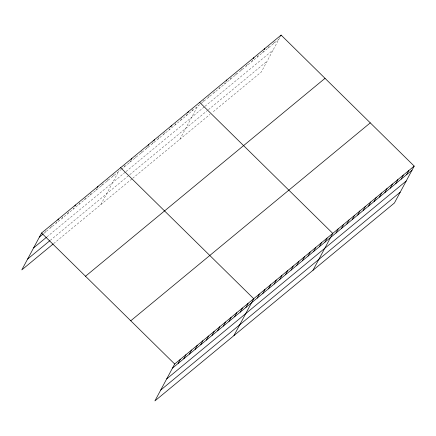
<?xml version="1.0" encoding="UTF-8"?>
<svg xmlns="http://www.w3.org/2000/svg" width="436" height="436" viewBox="0 0 436 436"><rect width="100%" height="100%" fill="white"/><g stroke="black" fill="none" stroke-linecap="round" stroke-linejoin="round"><path stroke-width="0.33" stroke-dasharray="2.18 1.64" d="M45.039 232.421L45.976 230.671M50.685 227.756L52.56 224.257M56.331 223.09L56.958 221.924M61.977 218.425L62.915 216.676M67.624 213.76L69.498 210.261M73.27 209.095L73.897 207.928M78.916 204.43L79.853 202.68M84.562 199.764L86.437 196.265M90.208 195.099L91.146 193.35M95.855 190.434L96.792 188.684M101.501 185.769L103.376 182.27M107.142 181.104L108.084 179.354M112.788 176.438L113.731 174.689M100.841 204.588L119.061 170.607M124.08 167.108L125.023 165.358M129.726 162.443L131.291 159.527M135.373 157.778L135.999 156.611M141.019 153.112L141.956 151.363M146.665 148.447L148.229 145.531M152.311 143.787L153.249 142.032M157.957 139.122L158.895 137.367M163.604 134.457L164.541 132.702M169.25 129.792L169.876 128.62M174.896 125.127L175.833 123.372M180.542 120.461L182.417 116.957M186.188 115.796L187.126 114.041M191.835 111.131L192.772 109.376M179.883 139.275L198.102 105.294M202.909 101.975L203.846 100.226M208.337 97.49L209.275 95.74M213.765 93.004L214.392 91.838M219.194 88.519L219.82 87.353M224.622 84.034L225.249 82.867M230.055 79.548L231.93 76.044M235.484 75.063L236.421 73.308M240.912 70.578L242.787 67.073M246.34 66.087L248.22 62.588M251.768 61.601L252.711 59.852M257.202 57.116L259.077 53.617M262.63 52.631L263.567 50.881M268.058 48.145L268.996 46.396M273.486 43.66L274.424 41.911M279.858 37.42L261.322 71.984L212.463 112.357M43.502 233.696L121.001 169.653M121.513 169.233L278.915 39.175M46.93 236.89L125.464 172.002M125.977 171.577L204.506 106.689M204.996 106.28L273.11 49.998M50.189 240.41L207.405 110.504M208.397 109.687L267.126 61.154M53.623 243.604L132.152 178.716M132.664 178.291L209.994 114.396"/><path stroke-width="0.65" d="M414.2 166.1L174.678 364.016L154.894 400.913L394.417 202.996L414.2 166.1L281.106 35.087L41.584 233.004L21.8 269.9L53.11 244.029M57.895 220.175L58.522 219.008M74.834 206.179L75.461 205.013M97.419 187.518L98.04 186.352M131.291 159.527L131.917 158.361M148.229 145.531L148.856 144.365M153.875 140.866L154.502 139.7M170.814 126.871L171.441 125.704M187.753 112.875L188.379 111.709M226.191 81.118L226.813 79.946M253.332 58.686L253.959 57.519M264.194 49.715L264.821 48.549M280.479 36.253L281.106 35.087M178.133 363.433L180.324 359.351M183.779 358.768L185.97 354.686M189.426 354.103L191.617 350.021M195.072 349.438L197.263 345.356M200.718 344.772L202.909 340.69M206.364 340.107L208.555 336.025M212.01 335.442L214.196 331.36M217.657 330.777L219.842 326.695M223.297 326.112L225.488 322.03M228.944 321.446L231.135 317.364M234.59 316.781L236.781 312.699M240.236 312.122L242.427 308.034M245.882 307.456L248.073 303.369M233.936 335.6L253.719 298.704L120.625 167.691M257.175 298.126L259.365 294.038M262.821 293.461L265.012 289.373M268.467 288.796L270.658 284.708M274.113 284.13L276.304 280.043M279.759 279.465L281.95 275.378M285.406 274.8L287.597 270.712M291.052 270.135L293.243 266.047M296.698 265.47L298.889 261.382M302.344 260.804L304.535 256.717M307.99 256.139L310.181 252.052M313.637 251.474L315.822 247.386M319.283 246.809L321.468 242.721M324.924 242.144L327.114 238.056M312.977 270.287L332.761 233.391L199.666 102.378M336.003 232.993L338.189 228.905M341.432 228.502L343.623 224.42M346.86 224.017L349.051 219.935M352.288 219.531L354.479 215.449M357.716 215.046L359.907 210.964M363.15 210.561L365.335 206.473M368.578 206.075L370.769 201.988M374.006 201.59L376.197 197.503M379.434 197.099L381.625 193.017M384.863 192.614L387.054 188.532M390.291 188.129L392.482 184.047M395.725 183.643L397.91 179.561M401.153 179.158L403.344 175.07M406.581 174.673L408.772 170.585M39.393 237.086L42.984 234.121M33.588 247.915L46.418 237.315M27.604 259.071L49.677 240.835M85.505 276.239L325.027 78.322M130.756 320.782L370.278 122.865M172.487 368.098L412.009 170.187M166.683 378.928L406.205 181.011M160.699 390.084L400.221 192.167M41.584 233.004L174.678 364.016"/></g></svg>
